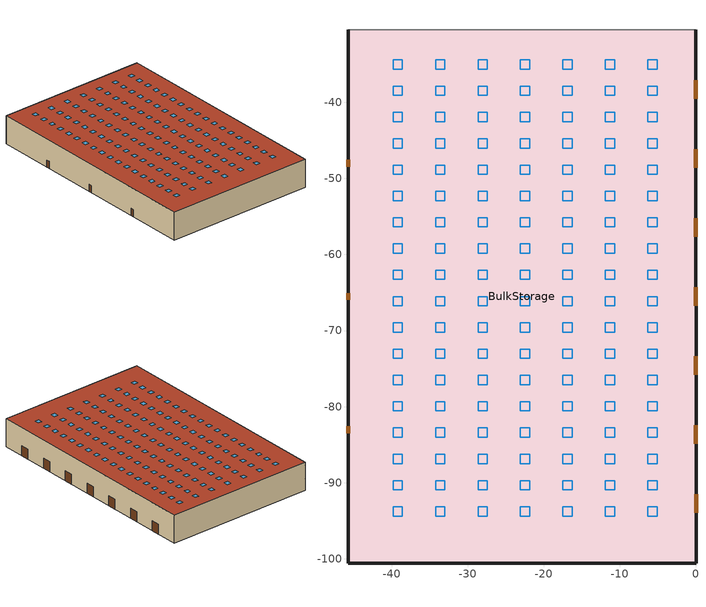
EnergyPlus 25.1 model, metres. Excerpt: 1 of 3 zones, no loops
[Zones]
BulkStorage
 floor ground (BulkStorage Floor SlabOnOrBelowGradeF073): 0,-30.48 0,-100.58 -45.72,-100.58 -45.72,-30.48 z0
 wall outside (ExtWall_MetalBuilding_NonRes): -45.72,-30.48 -45.72,-100.58 0,-100.58 0,-30.48 z0:8.53
 wall to FineStorage (IntWall_MetalBuilding_NonRes): -45.72,-30.48 0,-30.48 z0:8.53
 door (ExtOpaqueDoorU145): 0,-93.95 0,-91.51 / 0,-84.88 0,-82.44 / 0,-75.82 0,-73.38 / 0,-66.75 0,-64.31 / 0,-57.68 0,-55.24 / 0,-48.61 0,-46.18 / 0,-39.55 0,-37.11 z0:3.05
 door (ExtOpaqueDoorU070): -45.72,-47.55 -45.72,-48.46 / -45.72,-65.07 -45.72,-65.99 / -45.72,-82.6 -45.72,-83.51 z0:2.13
 roof outside (FlatRoof_MetalBuilding_NonRes): 0,-100.58 0,-30.48 -45.72,-30.48 -45.72,-100.58 z8.53
 skylight (Skylight): -33,-35.66 -33,-34.44 -34.21,-34.44 -34.21,-35.66 z8.53; -27.42,-35.66 -27.42,-34.44 -28.64,-34.44 -28.64,-35.66 z8.53; -21.84,-35.66 -21.84,-34.44 -23.06,-34.44 -23.06,-35.66 z8.53; -16.26,-35.66 -16.26,-34.44 -17.48,-34.44 -17.48,-35.66 z8.53; -10.68,-35.66 -10.68,-34.44 -11.9,-34.44 -11.9,-35.66 z8.53; -5.11,-35.66 -5.11,-34.44 -6.32,-34.44 -6.32,-35.66 z8.53; -5.11,-39.11 -5.11,-37.9 -6.32,-37.9 -6.32,-39.11 z8.53; -5.11,-42.57 -5.11,-41.35 -6.32,-41.35 -6.32,-42.57 z8.53; -21.84,-63.29 -21.84,-62.08 -23.06,-62.08 -23.06,-63.29 z8.53; -16.26,-59.84 -16.26,-58.62 -17.48,-58.62 -17.48,-59.84 z8.53; -27.42,-52.93 -27.42,-51.71 -28.64,-51.71 -28.64,-52.93 z8.53; -21.84,-52.93 -21.84,-51.71 -23.06,-51.71 -23.06,-52.93 z8.53; -27.42,-59.84 -27.42,-58.62 -28.64,-58.62 -28.64,-59.84 z8.53; -33,-42.57 -33,-41.35 -34.21,-41.35 -34.21,-42.57 z8.53; -27.42,-77.11 -27.42,-75.89 -28.64,-75.89 -28.64,-77.11 z8.53; -33,-73.66 -33,-72.44 -34.21,-72.44 -34.21,-73.66 z8.53; -21.84,-42.57 -21.84,-41.35 -23.06,-41.35 -23.06,-42.57 z8.53; -16.26,-77.11 -16.26,-75.89 -17.48,-75.89 -17.48,-77.11 z8.53; -27.42,-84.02 -27.42,-82.8 -28.64,-82.8 -28.64,-84.02 z8.53; -33,-80.57 -33,-79.35 -34.21,-79.35 -34.21,-80.57 z8.53; -38.57,-56.39 -38.57,-55.17 -39.79,-55.17 -39.79,-56.39 z8.53; -10.68,-90.93 -10.68,-89.71 -11.9,-89.71 -11.9,-90.93 z8.53; -21.84,-84.02 -21.84,-82.8 -23.06,-82.8 -23.06,-84.02 z8.53; -33,-84.02 -33,-82.8 -34.21,-82.8 -34.21,-84.02 z8.53; -27.42,-42.57 -27.42,-41.35 -28.64,-41.35 -28.64,-42.57 z8.53; -16.26,-90.93 -16.26,-89.71 -17.48,-89.71 -17.48,-90.93 z8.53; -5.11,-84.02 -5.11,-82.8 -6.32,-82.8 -6.32,-84.02 z8.53; -38.57,-59.84 -38.57,-58.62 -39.79,-58.62 -39.79,-59.84 z8.53; -33,-90.93 -33,-89.71 -34.21,-89.71 -34.21,-90.93 z8.53; -21.84,-80.57 -21.84,-79.35 -23.06,-79.35 -23.06,-80.57 z8.53; -10.68,-87.48 -10.68,-86.26 -11.9,-86.26 -11.9,-87.48 z8.53; -16.26,-80.57 -16.26,-79.35 -17.48,-79.35 -17.48,-80.57 z8.53; -10.68,-42.57 -10.68,-41.35 -11.9,-41.35 -11.9,-42.57 z8.53; -16.26,-84.02 -16.26,-82.8 -17.48,-82.8 -17.48,-84.02 z8.53; -5.11,-87.48 -5.11,-86.26 -6.32,-86.26 -6.32,-87.48 z8.53; -10.68,-80.57 -10.68,-79.35 -11.9,-79.35 -11.9,-80.57 z8.53; -33,-87.48 -33,-86.26 -34.21,-86.26 -34.21,-87.48 z8.53; -5.11,-80.57 -5.11,-79.35 -6.32,-79.35 -6.32,-80.57 z8.53; -21.84,-90.93 -21.84,-89.71 -23.06,-89.71 -23.06,-90.93 z8.53; -16.26,-87.48 -16.26,-86.26 -17.48,-86.26 -17.48,-87.48 z8.53; -10.68,-84.02 -10.68,-82.8 -11.9,-82.8 -11.9,-84.02 z8.53; -16.26,-42.57 -16.26,-41.35 -17.48,-41.35 -17.48,-42.57 z8.53; -21.84,-87.48 -21.84,-86.26 -23.06,-86.26 -23.06,-87.48 z8.53; -27.42,-80.57 -27.42,-79.35 -28.64,-79.35 -28.64,-80.57 z8.53; -5.11,-90.93 -5.11,-89.71 -6.32,-89.71 -6.32,-90.93 z8.53; -33,-66.75 -33,-65.53 -34.21,-65.53 -34.21,-66.75 z8.53; -16.26,-66.75 -16.26,-65.53 -17.48,-65.53 -17.48,-66.75 z8.53; -16.26,-70.2 -16.26,-68.99 -17.48,-68.99 -17.48,-70.2 z8.53; -38.57,-52.93 -38.57,-51.71 -39.79,-51.71 -39.79,-52.93 z8.53; -5.11,-66.75 -5.11,-65.53 -6.32,-65.53 -6.32,-66.75 z8.53; -27.42,-70.2 -27.42,-68.99 -28.64,-68.99 -28.64,-70.2 z8.53; -5.11,-70.2 -5.11,-68.99 -6.32,-68.99 -6.32,-70.2 z8.53; -10.68,-73.66 -10.68,-72.44 -11.9,-72.44 -11.9,-73.66 z8.53; -38.57,-46.02 -38.57,-44.8 -39.79,-44.8 -39.79,-46.02 z8.53; -27.42,-66.75 -27.42,-65.53 -28.64,-65.53 -28.64,-66.75 z8.53; -33,-39.11 -33,-37.9 -34.21,-37.9 -34.21,-39.11 z8.53; -38.57,-49.48 -38.57,-48.26 -39.79,-48.26 -39.79,-49.48 z8.53; -10.68,-66.75 -10.68,-65.53 -11.9,-65.53 -11.9,-66.75 z8.53; -27.42,-73.66 -27.42,-72.44 -28.64,-72.44 -28.64,-73.66 z8.53; -5.11,-77.11 -5.11,-75.89 -6.32,-75.89 -6.32,-77.11 z8.53; -33,-70.2 -33,-68.99 -34.21,-68.99 -34.21,-70.2 z8.53; -21.84,-70.2 -21.84,-68.99 -23.06,-68.99 -23.06,-70.2 z8.53; -21.84,-77.11 -21.84,-75.89 -23.06,-75.89 -23.06,-77.11 z8.53; -33,-77.11 -33,-75.89 -34.21,-75.89 -34.21,-77.11 z8.53; -38.57,-42.57 -38.57,-41.35 -39.79,-41.35 -39.79,-42.57 z8.53; -10.68,-77.11 -10.68,-75.89 -11.9,-75.89 -11.9,-77.11 z8.53; -16.26,-73.66 -16.26,-72.44 -17.48,-72.44 -17.48,-73.66 z8.53; -21.84,-73.66 -21.84,-72.44 -23.06,-72.44 -23.06,-73.66 z8.53; -5.11,-73.66 -5.11,-72.44 -6.32,-72.44 -6.32,-73.66 z8.53; -10.68,-70.2 -10.68,-68.99 -11.9,-68.99 -11.9,-70.2 z8.53; -27.42,-87.48 -27.42,-86.26 -28.64,-86.26 -28.64,-87.48 z8.53; -38.57,-39.11 -38.57,-37.9 -39.79,-37.9 -39.79,-39.11 z8.53; -21.84,-66.75 -21.84,-65.53 -23.06,-65.53 -23.06,-66.75 z8.53; -38.57,-90.93 -38.57,-89.71 -39.79,-89.71 -39.79,-90.93 z8.53; -27.42,-90.93 -27.42,-89.71 -28.64,-89.71 -28.64,-90.93 z8.53; -38.57,-87.48 -38.57,-86.26 -39.79,-86.26 -39.79,-87.48 z8.53; -10.68,-94.38 -10.68,-93.17 -11.9,-93.17 -11.9,-94.38 z8.53; -38.57,-73.66 -38.57,-72.44 -39.79,-72.44 -39.79,-73.66 z8.53; -5.11,-94.38 -5.11,-93.17 -6.32,-93.17 -6.32,-94.38 z8.53; -33,-94.38 -33,-93.17 -34.21,-93.17 -34.21,-94.38 z8.53; -16.26,-94.38 -16.26,-93.17 -17.48,-93.17 -17.48,-94.38 z8.53; -21.84,-94.38 -21.84,-93.17 -23.06,-93.17 -23.06,-94.38 z8.53; -27.42,-94.38 -27.42,-93.17 -28.64,-93.17 -28.64,-94.38 z8.53; -27.42,-46.02 -27.42,-44.8 -28.64,-44.8 -28.64,-46.02 z8.53; -38.57,-66.75 -38.57,-65.53 -39.79,-65.53 -39.79,-66.75 z8.53; -38.57,-70.2 -38.57,-68.99 -39.79,-68.99 -39.79,-70.2 z8.53; -38.57,-77.11 -38.57,-75.89 -39.79,-75.89 -39.79,-77.11 z8.53; -21.84,-39.11 -21.84,-37.9 -23.06,-37.9 -23.06,-39.11 z8.53; -16.26,-46.02 -16.26,-44.8 -17.48,-44.8 -17.48,-46.02 z8.53; -21.84,-49.48 -21.84,-48.26 -23.06,-48.26 -23.06,-49.48 z8.53; -5.11,-46.02 -5.11,-44.8 -6.32,-44.8 -6.32,-46.02 z8.53; -10.68,-46.02 -10.68,-44.8 -11.9,-44.8 -11.9,-46.02 z8.53; -33,-49.48 -33,-48.26 -34.21,-48.26 -34.21,-49.48 z8.53; -38.57,-94.38 -38.57,-93.17 -39.79,-93.17 -39.79,-94.38 z8.53; -38.57,-35.66 -38.57,-34.44 -39.79,-34.44 -39.79,-35.66 z8.53; -10.68,-49.48 -10.68,-48.26 -11.9,-48.26 -11.9,-49.48 z8.53; -5.11,-49.48 -5.11,-48.26 -6.32,-48.26 -6.32,-49.48 z8.53; -38.57,-84.02 -38.57,-82.8 -39.79,-82.8 -39.79,-84.02 z8.53; -21.84,-46.02 -21.84,-44.8 -23.06,-44.8 -23.06,-46.02 z8.53; -33,-46.02 -33,-44.8 -34.21,-44.8 -34.21,-46.02 z8.53; -16.26,-49.48 -16.26,-48.26 -17.48,-48.26 -17.48,-49.48 z8.53; -27.42,-39.11 -27.42,-37.9 -28.64,-37.9 -28.64,-39.11 z8.53; -27.42,-49.48 -27.42,-48.26 -28.64,-48.26 -28.64,-49.48 z8.53; -27.42,-63.29 -27.42,-62.08 -28.64,-62.08 -28.64,-63.29 z8.53; -33,-52.93 -33,-51.71 -34.21,-51.71 -34.21,-52.93 z8.53; -38.57,-80.57 -38.57,-79.35 -39.79,-79.35 -39.79,-80.57 z8.53; -16.26,-63.29 -16.26,-62.08 -17.48,-62.08 -17.48,-63.29 z8.53; -10.68,-39.11 -10.68,-37.9 -11.9,-37.9 -11.9,-39.11 z8.53; -16.26,-56.39 -16.26,-55.17 -17.48,-55.17 -17.48,-56.39 z8.53; -33,-59.84 -33,-58.62 -34.21,-58.62 -34.21,-59.84 z8.53; -5.11,-52.93 -5.11,-51.71 -6.32,-51.71 -6.32,-52.93 z8.53; -10.68,-56.39 -10.68,-55.17 -11.9,-55.17 -11.9,-56.39 z8.53; -16.26,-39.11 -16.26,-37.9 -17.48,-37.9 -17.48,-39.11 z8.53; -21.84,-59.84 -21.84,-58.62 -23.06,-58.62 -23.06,-59.84 z8.53; -5.11,-63.29 -5.11,-62.08 -6.32,-62.08 -6.32,-63.29 z8.53; -27.42,-56.39 -27.42,-55.17 -28.64,-55.17 -28.64,-56.39 z8.53; -10.68,-63.29 -10.68,-62.08 -11.9,-62.08 -11.9,-63.29 z8.53; -21.84,-56.39 -21.84,-55.17 -23.06,-55.17 -23.06,-56.39 z8.53; -33,-56.39 -33,-55.17 -34.21,-55.17 -34.21,-56.39 z8.53; -38.57,-63.29 -38.57,-62.08 -39.79,-62.08 -39.79,-63.29 z8.53; -5.11,-56.39 -5.11,-55.17 -6.32,-55.17 -6.32,-56.39 z8.53; -33,-63.29 -33,-62.08 -34.21,-62.08 -34.21,-63.29 z8.53; -10.68,-59.84 -10.68,-58.62 -11.9,-58.62 -11.9,-59.84 z8.53; -16.26,-52.93 -16.26,-51.71 -17.48,-51.71 -17.48,-52.93 z8.53; -5.11,-59.84 -5.11,-58.62 -6.32,-58.62 -6.32,-59.84 z8.53; -10.68,-52.93 -10.68,-51.71 -11.9,-51.71 -11.9,-52.93 z8.53
[Building]
Warehouse: North Axis {deg}=0; Loads Convergence Tolerance Value {W}=0.5; Temperature Convergence Tolerance Value {deltaC}=0.5; Solar Distribution=FullExterior; Maximum Number of Warmup Days=50
[Site:Location]
FULLERTON: Latitude {deg}=38.58; Longitude {deg}=-121.49; Time Zone {hr}=-8; Elevation {m}=29.2608
[SizingPeriod:DesignDay] Day of Month=21; Day Type=SummerDesignDay; Dry-Bulb Temperature Range Modifier Type=DefaultMultipliers; Humidity Condition Type=WetBulb; Barometric Pressure {Pa}=100939; Wind Speed {m/s}=1.3; Wind Direction {deg}=210; Rain Indicator=No; Snow Indicator=No; Daylight Saving Time Indicator=No; Solar Model Indicator=ASHRAETau
Name | Month | Maximum Dry-Bulb Temperature {C} | Daily Dry-Bulb Temperature Range {deltaC} | Wetbulb or DewPoint at Maximum Dry-Bulb {C} | ASHRAE Clear Sky Optical Depth for Beam Irradiance (taub) | ASHRAE Clear Sky Optical Depth for Diffuse Irradiance (taud)
FULLERTON  August .4% Condns DB=>MCWB | 8 | 36.1 | 10.6 | 21.2 | 0.373 | 2.475
FULLERTON  July .4% Condns DB=>MCWB | 7 | 34.9 | 9.8 | 21.3 | 0.389 | 2.444
FULLERTON  June .4% Condns DB=>MCWB | 6 | 34.1 | 8.9 | 21.2 | 0.386 | 2.384
FULLERTON  November .4% Condns DB=>MCWB | 11 | 33.1 | 12.3 | 15.2 | 0.317 | 2.593
[Site:WaterMainsTemperature]
Calculation Method=Schedule; Temperature Schedule=WaterMainCZ08
[Material]
Name | Roughness | Thickness {m} | Conductivity {W/m-K} | Density {kg/m3} | Specific Heat {J/kg-K} | Thermal Absorptance | Solar Absorptance | Visible Absorptance
Metal Standing Seam - 1/16 in. | Smooth | 0.0015875 | 15.363 | 7820.53 | 502.416 | 0.85 | 0.92 | 0.85
Metal Deck - 1/16 in. | MediumRough | 0.0015875 | 45.3452 | 7820.53 | 502.416 | 0.9 | 0.7 | 0.8
FlatRoof_MetalBuilding_NonRes Insulation | MediumSmooth | 0.0586995 | 0.0230188 | 16.0185 | 1130.44 | 0.9 | 0.7 | 0.8
ExtWall_MetalBuilding_NonRes Insulation | Smooth | 0.0508 | 0.0230188 | 16.0185 | 1130.436 | 0.9 | 0.7 | 0.7
BulkStorage Products | Rough | 2.4384 | 1.442 | 200.231 | 836.8 | 0.9 | 0.7 | 0.7
[Material:NoMass] Roughness=MediumSmooth; Thermal Absorptance=0.9; Solar Absorptance=0.7; Visible Absorptance=0.7
Name | Thermal Resistance {m2-K/W}
ExtOpaqueDoorU070 Material | 0.101893
ExtOpaqueDoorU145 Material | 0.00212643
[WindowMaterial:SimpleGlazingSystem]
Skylight Material: U-Factor {W/m2-K}=4.99687; Solar Heat Gain Coefficient=0.62; Visible Transmittance=0.49
[Construction]
Skylight: Skylight Material
ExtOpaqueDoorU070: ExtOpaqueDoorU070 Material
ExtOpaqueDoorU145: ExtOpaqueDoorU145 Material
FlatRoof_MetalBuilding_NonRes: Metal Deck - 1/16 in., FlatRoof_MetalBuilding_NonRes Insulation
ExtWall_MetalBuilding_NonRes: Metal Standing Seam - 1/16 in., ExtWall_MetalBuilding_NonRes Insulation
IntWall_MetalBuilding_NonRes: Metal Standing Seam - 1/16 in., ExtWall_MetalBuilding_NonRes Insulation, Metal Standing Seam - 1/16 in.
BulkStorage Products Mass: BulkStorage Products
[Construction:FfactorGroundFloor]
BulkStorage Floor SlabOnOrBelowGradeF073: F-Factor {W/m-K}=1.26344; Area {m2}=3204.85; PerimeterExposed {m}=185.919
[InternalMass]
BulkStorage Products Mass Surface: Construction=BulkStorage Products Mass; Zone or ZoneList=BulkStorage; Surface Area {m2}=6028.45
[Daylighting:Controls]
BulkStorage DaylightingControls: Zone or Space=BulkStorage; Lighting Control Type=Continuous; Minimum Input Power Fraction for Continuous or ContinuousOff Dimming Control=0.1; Minimum Light Output Fraction for Continuous or ContinuousOff Dimming Control=0.1; Number of Stepped Control Steps=1; Probability Lighting will be Reset When Needed in Manual Stepped Control=1; Glare Calculation Daylighting Reference Point=BulkStorage_DaylRefPt1; Glare Calculation Azimuth Angle of View Direction Clockwise from Zone y-Axis {deg}=0; Daylighting Reference Point 1=BulkStorage_DaylRefPt1; Fraction of Lights Controlled by Reference Point 1=0.996834; Illuminance Setpoint at Reference Point 1 {lux}=175
[Zone]
BulkStorage: Type=1; Multiplier=1; Ceiling Height {m}=autocalculate; Volume {m3}=autocalculate; Floor Area {m2}=3204.85; Part of Total Floor Area=Yes
[ZoneInfiltration:DesignFlowRate] Zone or ZoneList or Space or SpaceList=BulkStorage; Constant Term Coefficient=1; Temperature Term Coefficient=0; Velocity Squared Term Coefficient=0
Name | Schedule | Design Flow Rate Calculation Method | Flow Rate per Exterior Surface Area {m3/s-m2} | Velocity Term Coefficient | Density Basis | Design Flow Rate {m3/s}
Infil_BulkStorage | WarehouseBulkStorageInfiltration | Flow/ExteriorWallArea | 0.00268173 | 0.224052 | Outdoor
BulkStorage DoorInfiltration | WarehouseBulkStorageDoorInfiltration | Flow/Zone |  | 0 |  | 0.29072
[ZoneVentilation:DesignFlowRate]
BulkStorage Ventilation_Exhaust: Zone or ZoneList or Space or SpaceList=BulkStorage; Schedule=Always On Discrete; Design Flow Rate Calculation Method=Flow/Zone; Design Flow Rate {m3/s}=37.76; Ventilation Type=Exhaust; Fan Pressure Rise {Pa}=31.1361; Fan Total Efficiency=0.51; Constant Term Coefficient=1; Temperature Term Coefficient=0; Velocity Term Coefficient=0; Velocity Squared Term Coefficient=0; Minimum Indoor Temperature {C}=29.4444; Maximum Indoor Temperature {C}=100; Delta Temperature {deltaC}=-100; Minimum Outdoor Temperature {C}=-100; Maximum Outdoor Temperature {C}=100; Maximum Wind Speed {m/s}=40
[Exterior:Lights] Control Option=AstronomicalClock
Name | Schedule | Design Level {W}
ExtLights_Motion_Warehouse | WarehouseExtLightingMotionCtrl | 751.557
ExtLights_NonMotion_Warehouse | WarehouseExtLightingNonMotionCtrl | 1380.43
[DesignSpecification:OutdoorAir]
DSOA_BulkStorage: Outdoor Air Method=Maximum; Outdoor Air Flow per Person {m3/s-person}=0.00707921; Outdoor Air Flow per Zone Floor Area {m3/s-m2}=0.000762; Outdoor Air Flow per Zone {m3/s}=0; Outdoor Air Flow Air Changes per Hour {1/hr}=0; Outdoor Air Schedule=WarehouseBulkStorageHVACAvail
[ZoneControl:Thermostat]
ZC_BulkStorage: Zone or ZoneList=BulkStorage; Control Type Schedule=BulkStorage Thermostat Control; Control 1=BulkStorage Heating SP; Temperature Difference Between Cutout And Setpoint {deltaC}=0
[ThermostatSetpoint:SingleHeating]
BulkStorage Heating SP: Setpoint Temperature Schedule=WarehouseBulkStorageHtgSetpt
[Sizing:Zone]
BulkStorage: Zone Cooling Design Supply Air Temperature Input Method=TemperatureDifference; Zone Cooling Design Supply Air Temperature {C}=12.7778; Zone Cooling Design Supply Air Temperature Difference {deltaC}=11.1111; Zone Heating Design Supply Air Temperature Input Method=TemperatureDifference; Zone Heating Design Supply Air Temperature {C}=35; Zone Heating Design Supply Air Temperature Difference {deltaC}=13.8889; Zone Cooling Design Supply Air Humidity Ratio {kgWater/kgDryAir}=0.0085; Zone Heating Design Supply Air Humidity Ratio {kgWater/kgDryAir}=0.008; Design Specification Outdoor Air Object=DSOA_BulkStorage; Cooling Design Air Flow Method=DesignDay; Cooling Design Air Flow Rate {m3/s}=0; Cooling Minimum Air Flow Fraction=0; Heating Design Air Flow Method=DesignDay; Heating Design Air Flow Rate {m3/s}=0; Heating Maximum Air Flow per Zone Floor Area {m3/s-m2}=0; Heating Maximum Air Flow {m3/s}=0; Account for Dedicated Outdoor Air System=No; Zone Load Sizing Method=Sensible Load Only No Latent Load; Zone Latent Cooling Design Supply Air Humidity Ratio Input Method=HumidityRatioDifference; Zone Cooling Design Supply Air Humidity Ratio Difference {kgWater/kgDryAir}=0.005; Zone Latent Heating Design Supply Air Humidity Ratio Input Method=HumidityRatioDifference; Zone Humidification Design Supply Air Humidity Ratio Difference {kgWater/kgDryAir}=0.005
[ZoneHVAC:UnitHeater]
CV Unit Heater Gas: Availability Schedule=WareHouseBulkStorageHVACAvail; Supply Air Fan=CV Unit Heater Fan_BulkStorage; Maximum Supply Air Flow Rate {m3/s}=Autosize; Heating Coil=Unit Heater Gas Htg Coil; Supply Air Fan Operation During No Heating=No; Maximum Hot Water or Steam Flow Rate {m3/s}=Autosize; Minimum Hot Water or Steam Flow Rate {m3/s}=0; Heating Convergence Tolerance=0.001
[ZoneHVAC:HighTemperatureRadiant]
BulkStorage HiRadiant: Availability Schedule=WareHouseBulkStorageHVACAvail; Zone=BulkStorage; Heating Design Capacity Method=HeatingDesignCapacity; Heating Design Capacity {W}=autosize; Fuel Type=NaturalGas; Combustion Efficiency=0.7925; Fraction of Input Converted to Radiant Energy=0.8; Fraction of Input Converted to Latent Energy=0; Fraction of Input that Is Lost=0; Temperature Control Type=OperativeTemperature; Heating Throttling Range {deltaC}=2; Heating Setpoint Temperature Schedule=WarehouseBulkStorageHtgSetpt; Fraction of Radiant Energy Incident on People=0.05; Surface 1=BulkStorage Right Wall; Fraction of Radiant Energy to Surface 1=0.05; Surface 2=BulkStorage Rear Wall; Fraction of Radiant Energy to Surface 2=0.05; Surface 3=BulkStorage Left Wall; Fraction of Radiant Energy to Surface 3=0.05; Surface 4=BulkStorage Floor; Fraction of Radiant Energy to Surface 4=0.8
[Zone equipment]
BulkStorage: CV Unit Heater Gas, BulkStorage HiRadiant
[Fan:ConstantVolume]
CV Unit Heater Fan_BulkStorage: Availability Schedule=WareHouseBulkStorageHVACAvail; Fan Total Efficiency=0.59; Pressure Rise {Pa}=911.98; Maximum Flow Rate {m3/s}=AutoSize; Motor Efficiency=0.9; Motor In Airstream Fraction=1
[Coil:Heating:Fuel]
Unit Heater Gas Htg Coil: Availability Schedule=Always On Discrete; Fuel Type=NaturalGas; Burner Efficiency=0.8; Nominal Capacity {W}=AutoSize; On Cycle Parasitic Electric Load {W}=0; Part Load Fraction Correlation Curve=CoilHtgFurnFIRRatio_fQRatio; Off Cycle Parasitic Fuel Load {W}=0
[AvailabilityManager:Scheduled] Schedule=Always On Discrete
Packaged Rooftop Heat Pump_FineStorage Availability Manager; Air Loop HVAC Outdoor Air System_FineStorage Availability Manager; Packaged Rooftop Heat Pump_Office Availability Manager; Air Loop HVAC Outdoor Air System_Office Availability Manager
[Schedule:Week:Daily]
WarehouseBulkStorageDoorInfiltrationWk: WarehouseBulkStorageDoorInfiltrationSun, WarehouseBulkStorageDoorInfiltrationWD, WarehouseBulkStorageDoorInfiltrationWD, WarehouseBulkStorageDoorInfiltrationWD, WarehouseBulkStorageDoorInfiltrationWD, WarehouseBulkStorageDoorInfiltrationWD, WarehouseBulkStorageDoorInfiltrationSat, WarehouseBulkStorageDoorInfiltrationSun, WarehouseBulkStorageDoorInfiltrationWD, WarehouseBulkStorageDoorInfiltrationWD, WarehouseBulkStorageDoorInfiltrationSun, WarehouseBulkStorageDoorInfiltrationSun
WarehouseBulkStorageHVACAvailWk: WarehouseBulkStorageHVACAvailSun, WarehouseBulkStorageHVACAvailWD, WarehouseBulkStorageHVACAvailWD, WarehouseBulkStorageHVACAvailWD, WarehouseBulkStorageHVACAvailWD, WarehouseBulkStorageHVACAvailWD, WarehouseBulkStorageHVACAvailSat, WarehouseBulkStorageHVACAvailSun, WarehouseBulkStorageHVACAvailWD, WarehouseBulkStorageHVACAvailWD, WarehouseBulkStorageHVACAvailSun, WarehouseBulkStorageHVACAvailSun
WarehouseBulkStorageInfiltrationWk: WarehouseBulkStorageInfiltrationSun, WarehouseBulkStorageInfiltrationWD, WarehouseBulkStorageInfiltrationWD, WarehouseBulkStorageInfiltrationWD, WarehouseBulkStorageInfiltrationWD, WarehouseBulkStorageInfiltrationWD, WarehouseBulkStorageInfiltrationSat, WarehouseBulkStorageInfiltrationSun, WarehouseBulkStorageInfiltrationWD, WarehouseBulkStorageInfiltrationWD, WarehouseBulkStorageInfiltrationSun, WarehouseBulkStorageInfiltrationSun
WarehouseExtLightingMotionCtrlWk: WarehouseExtLightingMotionCtrlSun, WarehouseExtLightingMotionCtrlWD, WarehouseExtLightingMotionCtrlWD, WarehouseExtLightingMotionCtrlWD, WarehouseExtLightingMotionCtrlWD, WarehouseExtLightingMotionCtrlWD, WarehouseExtLightingMotionCtrlSat, WarehouseExtLightingMotionCtrlSun, WarehouseExtLightingMotionCtrlWD, WarehouseExtLightingMotionCtrlWD, WarehouseExtLightingMotionCtrlSun, WarehouseExtLightingMotionCtrlSun
WarehouseExtLightingNonMotionCtrlWk: WarehouseExtLightingNonMotionCtrlSun, WarehouseExtLightingNonMotionCtrlWD, WarehouseExtLightingNonMotionCtrlWD, WarehouseExtLightingNonMotionCtrlWD, WarehouseExtLightingNonMotionCtrlWD, WarehouseExtLightingNonMotionCtrlWD, WarehouseExtLightingNonMotionCtrlSat, WarehouseExtLightingNonMotionCtrlSun, WarehouseExtLightingNonMotionCtrlWD, WarehouseExtLightingNonMotionCtrlWD, WarehouseExtLightingNonMotionCtrlSun, WarehouseExtLightingNonMotionCtrlSun
[Schedule:Year]
WarehouseBulkStorageDoorInfiltration: WarehouseBulkStorageDoorInfiltrationWk, 1, 1, 12, 31
WarehouseBulkStorageHVACAvail: WarehouseBulkStorageHVACAvailWk, 1, 1, 12, 31
WarehouseBulkStorageHtgSetpt: WarehouseBulkStorageHtgSetptWk, 1, 1, 12, 31
WarehouseBulkStorageInfiltration: WarehouseBulkStorageInfiltrationWk, 1, 1, 12, 31
WarehouseExtLightingMotionCtrl: WarehouseExtLightingMotionCtrlWk, 1, 1, 12, 31
WarehouseExtLightingNonMotionCtrl: WarehouseExtLightingNonMotionCtrlWk, 1, 1, 12, 31
[Schedule:Constant]
Always On Discrete: Hourly Value=1
[Schedule:Compact]
BulkStorage Thermostat Control: Through: 12/31, For: AllDays, Until: 24:00, 1
WaterMainCZ08: Through: 1/31, For: AllDays, Until: 24:00, 14.67, Through: 2/28, For: AllDays, Until: 24:00, 14.78, Through: 3/31, For: AllDays, Until: 24:00, 15.11, Through: 4/30, For: AllDays, Until: 24:00, 15.17, Through: 5/31, For: AllDays, Until: 24:00, 15.33, Through: 6/30, For: AllDays, Until: 24:00, 16.28, Through: 7/31, For: AllDays, Until: 24:00, 17, Through: 8/31, For: AllDays, Until: 24:00, 17.61, Through: 9/30, For: AllDays, Until: 24:00, 17.78, Through: 10/31, For: AllDays, Until: 24:00, 17.78, Through: 11/30, For: AllDays, Until: 24:00, 16.61, Through: 12/31, For: AllDays, Until: 24:00, 15.11
[Curve:Quadratic]
CoilHtgFurnFIRRatio_fQRatio: Coefficient1 Constant=0.01861; Coefficient2 x=1.09421; Coefficient3 x**2=-0.112819; Minimum Value of x=0.7; Maximum Value of x=1; Minimum Curve Output=0.73; Maximum Curve Output=1
